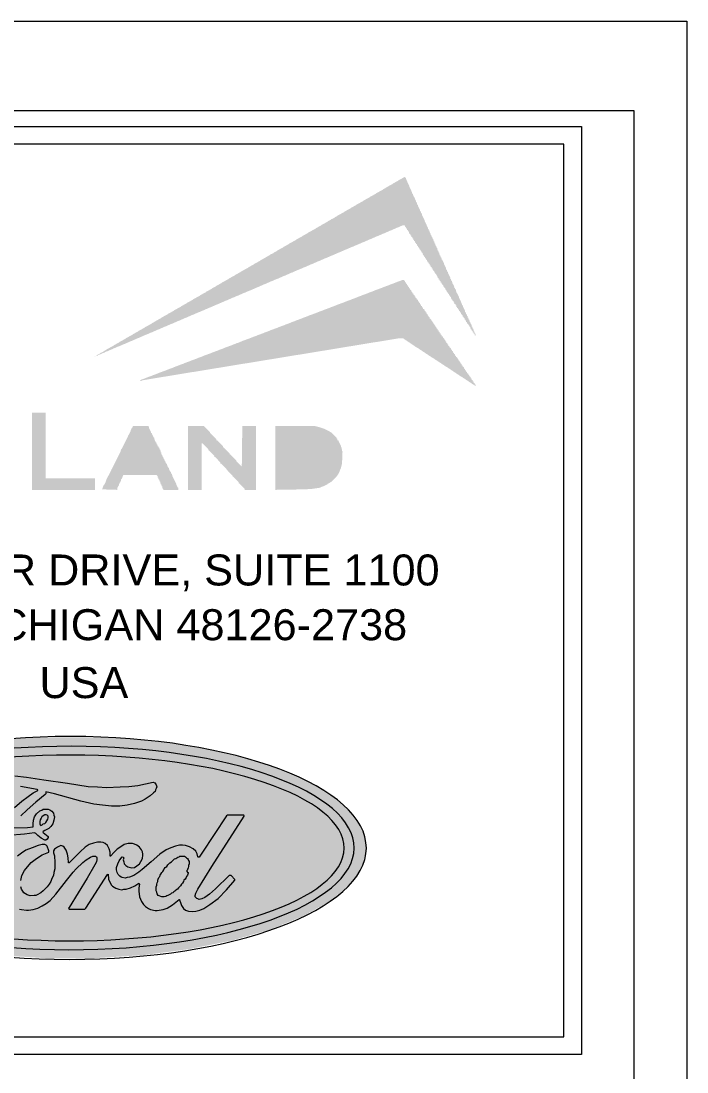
# Model space of a CAD drawing. Header units: metres. Extents: x 29 to 268, y -7 to 151.
# Drawn here: x 113.22 to 119.24, y 43.75 to 53.26 of the extents above; entities that cross this region are included whole.
import ezdxf

# ---------------------------------------------------------------- set-up
doc = ezdxf.new("R2010")
doc.units = ezdxf.units.M
doc.layers.add('pie de plano', color=7, linetype='Continuous')
doc.styles.add('PDF Helvetica', font='')
doc.styles.get('PDF Helvetica').set_extended_font_data('Helvetica')

msp = doc.modelspace()

# ---------------------------------------------------------------- hatches: boundary and pattern name
at = {"lineweight": 0, "transparency": 33554559}
h = msp.add_hatch(color=256, dxfattribs=at)
h.paths.add_polyline_path([(113.8889, 50.2264), (113.8936, 50.2218), (113.8936, 50.2264)])
h.paths.add_polyline_path([(116.6936, 51.8352), (116.6936, 51.8443), (116.6848, 51.8443), (116.6754, 51.8398), (116.6666, 51.8352), (116.6619, 51.8306), (116.6342, 51.8168), (116.6295, 51.8123), (116.6025, 51.7985), (116.5978, 51.7939), (116.5796, 51.7848), (116.5748, 51.7802), (116.5472, 51.7664), (116.5424, 51.7619), (116.5154, 51.7481), (116.5107, 51.7435), (116.4925, 51.7343), (116.4878, 51.7298), (116.4601, 51.716), (116.4554, 51.7114), (116.4284, 51.6977), (116.4237, 51.6931), (116.4054, 51.6839), (116.4007, 51.6793), (116.373, 51.6656), (116.3683, 51.661), (116.3407, 51.6473), (116.3366, 51.6427), (116.3184, 51.6335), (116.3137, 51.6289), (116.286, 51.6152), (116.2813, 51.6106), (116.2536, 51.5968), (116.2495, 51.5923), (116.2307, 51.5831), (116.2266, 51.5785), (116.1989, 51.5648), (116.1942, 51.5602), (116.1665, 51.5464), (116.1625, 51.5418), (116.1436, 51.5327), (116.1395, 51.5281), (116.1119, 51.5143), (116.1072, 51.5098), (116.0795, 51.496), (116.0754, 51.4914), (116.0565, 51.4823), (116.0525, 51.4777), (116.0248, 51.4639), (116.0201, 51.4593), (115.9924, 51.4456), (115.9884, 51.441), (115.9695, 51.4318), (115.9654, 51.4273), (115.9378, 51.4135), (115.933, 51.4089), (115.9054, 51.3952), (115.9007, 51.3906), (115.8824, 51.3814), (115.8784, 51.3768), (115.8507, 51.3631), (115.846, 51.3585), (115.8183, 51.3448), (115.8136, 51.3402), (115.7954, 51.331), (115.7906, 51.3264), (115.7637, 51.3127), (115.7589, 51.3081), (115.7313, 51.2943), (115.7265, 51.2898), (115.7083, 51.2806), (115.7036, 51.276), (115.6766, 51.2623), (115.6719, 51.2577), (115.6442, 51.2439), (115.6395, 51.2393), (115.6213, 51.2302), (115.6165, 51.2256), (115.5895, 51.2119), (115.5848, 51.2073), (115.5571, 51.1935), (115.5524, 51.1889), (115.5342, 51.1798), (115.5295, 51.1752), (115.5025, 51.1614), (115.4978, 51.1568), (115.4701, 51.1431), (115.4654, 51.1385), (115.4471, 51.1293), (115.4424, 51.1248), (115.4154, 51.111), (115.4107, 51.1064), (115.383, 51.0927), (115.3783, 51.0881), (115.3601, 51.0789), (115.3554, 51.0744), (115.3284, 51.0606), (115.3237, 51.056), (115.296, 51.0423), (115.2913, 51.0377), (115.273, 51.0285), (115.2683, 51.0239), (115.2406, 51.0102), (115.2366, 51.0056), (115.2089, 50.9918), (115.2042, 50.9873), (115.186, 50.9781), (115.1813, 50.9735), (115.1536, 50.9598), (115.1495, 50.9552), (115.1219, 50.9414), (115.1171, 50.9369), (115.0989, 50.9277), (115.0942, 50.9231), (115.0665, 50.9093), (115.0625, 50.9048), (115.0348, 50.891), (115.0301, 50.8864), (115.0119, 50.8772), (115.0071, 50.8727), (114.9795, 50.8589), (114.9754, 50.8543), (114.9478, 50.8406), (114.943, 50.836), (114.9248, 50.8268), (114.9201, 50.8223), (114.8924, 50.8085), (114.8884, 50.8039), (114.8607, 50.7902), (114.856, 50.7856), (114.8378, 50.7764), (114.833, 50.7718), (114.8054, 50.7581), (114.8006, 50.7535), (114.7736, 50.7397), (114.7689, 50.7352), (114.7507, 50.726), (114.746, 50.7214), (114.7183, 50.7077), (114.7136, 50.7031), (114.6866, 50.6893), (114.6819, 50.6848), (114.6636, 50.6756), (114.6589, 50.671), (114.6312, 50.6573), (114.6265, 50.6527), (114.5995, 50.6389), (114.5948, 50.6343), (114.5766, 50.6252), (114.5719, 50.6206), (114.5442, 50.6068), (114.5395, 50.6022), (114.5125, 50.5885), (114.5078, 50.5839), (114.4895, 50.5748), (114.4848, 50.5702), (114.4571, 50.5564), (114.4524, 50.5518), (114.4254, 50.5381), (114.4207, 50.5335), (114.4025, 50.5243), (114.3978, 50.5198), (114.3701, 50.506), (114.3654, 50.5014), (114.3384, 50.4877), (114.3336, 50.4831), (114.3154, 50.4739), (114.3107, 50.4693), (114.283, 50.4556), (114.2783, 50.451), (114.2506, 50.4373), (114.2466, 50.4327), (114.2284, 50.4235), (114.2236, 50.4189), (114.196, 50.4052), (114.1912, 50.4006), (114.1636, 50.3868), (114.1595, 50.3823), (114.1406, 50.3731), (114.1366, 50.3685), (114.1089, 50.3548), (114.1042, 50.3502), (114.0765, 50.3364), (114.0725, 50.3318), (114.0536, 50.3227), (114.0495, 50.3181), (114.0219, 50.3043), (114.0171, 50.2997), (113.9895, 50.286), (113.9854, 50.2814), (113.9665, 50.2722), (113.9625, 50.2677), (113.9348, 50.2539), (113.9301, 50.2493), (113.9024, 50.2356), (113.8984, 50.231), (113.9071, 50.2264), (113.9071, 50.231), (113.9254, 50.2402), (113.9395, 50.2448), (113.9577, 50.2539), (113.9712, 50.2585), (113.9895, 50.2677), (114.0036, 50.2722), (114.0219, 50.2814), (114.0354, 50.286), (114.0536, 50.2952), (114.0677, 50.2997), (114.086, 50.3089), (114.0995, 50.3135), (114.1089, 50.3181), (114.1224, 50.3227), (114.1406, 50.3318), (114.1548, 50.3364), (114.173, 50.3456), (114.1865, 50.3502), (114.2054, 50.3593), (114.2189, 50.3639), (114.2371, 50.3731), (114.2506, 50.3777), (114.2695, 50.3868), (114.283, 50.3914), (114.3012, 50.4006), (114.3154, 50.4052), (114.3336, 50.4143), (114.3471, 50.4189), (114.3566, 50.4235), (114.3701, 50.4281), (114.3883, 50.4373), (114.4025, 50.4418), (114.4207, 50.451), (114.4342, 50.4556), (114.4524, 50.4647), (114.4666, 50.4693), (114.4848, 50.4785), (114.4983, 50.4831), (114.5165, 50.4923), (114.5307, 50.4968), (114.5489, 50.506), (114.5624, 50.5106), (114.5719, 50.5152), (114.5854, 50.5198), (114.6036, 50.5289), (114.6178, 50.5335), (114.636, 50.5427), (114.6495, 50.5473), (114.6684, 50.5564), (114.6819, 50.561), (114.7001, 50.5702), (114.7136, 50.5748), (114.7325, 50.5839), (114.746, 50.5885), (114.7642, 50.5977), (114.7784, 50.6022), (114.7966, 50.6114), (114.8101, 50.616), (114.8195, 50.6206), (114.833, 50.6252), (114.8513, 50.6343), (114.8654, 50.6389), (114.8836, 50.6481), (114.8971, 50.6527), (114.9154, 50.6618), (114.9295, 50.6664), (114.9478, 50.6756), (114.9613, 50.6802), (114.9795, 50.6893), (114.9936, 50.6939), (115.0119, 50.7031), (115.0254, 50.7077), (115.0348, 50.7123), (115.0483, 50.7168), (115.0665, 50.726), (115.0807, 50.7306), (115.0989, 50.7397), (115.1124, 50.7443), (115.1306, 50.7535), (115.1448, 50.7581), (115.163, 50.7673), (115.1765, 50.7718), (115.1954, 50.781), (115.2089, 50.7856), (115.2271, 50.7948), (115.2406, 50.7993), (115.2595, 50.8085), (115.273, 50.8131), (115.2825, 50.8177), (115.296, 50.8223), (115.3142, 50.8314), (115.3284, 50.836), (115.3466, 50.8452), (115.3601, 50.8498), (115.3783, 50.8589), (115.3925, 50.8635), (115.4107, 50.8727), (115.4242, 50.8772), (115.4424, 50.8864), (115.4566, 50.891), (115.4748, 50.9002), (115.4883, 50.9048), (115.5065, 50.9139), (115.5207, 50.9185), (115.5295, 50.9231), (115.5437, 50.9277), (115.5619, 50.9369), (115.5754, 50.9414), (115.5936, 50.9506), (115.6078, 50.9552), (115.626, 50.9643), (115.6395, 50.9689), (115.6577, 50.9781), (115.6719, 50.9827), (115.6901, 50.9918), (115.7036, 50.9964), (115.7225, 51.0056), (115.736, 51.0102), (115.7454, 51.0147), (115.7589, 51.0193), (115.7771, 51.0285), (115.7906, 51.0331), (115.8095, 51.0423), (115.823, 51.0468), (115.8413, 51.056), (115.8554, 51.0606), (115.8737, 51.0698), (115.8872, 51.0744), (115.9054, 51.0835), (115.9195, 51.0881), (115.9378, 51.0973), (115.9513, 51.1018), (115.9695, 51.111), (115.9837, 51.1156), (115.9924, 51.1202), (116.0066, 51.1248), (116.0248, 51.1339), (116.0383, 51.1385), (116.0565, 51.1477), (116.0707, 51.1523), (116.0889, 51.1614), (116.1024, 51.166), (116.1207, 51.1752), (116.1348, 51.1798), (116.153, 51.1889), (116.1665, 51.1935), (116.1854, 51.2027), (116.1989, 51.2073), (116.2077, 51.2119), (116.2219, 51.2164), (116.2401, 51.2256), (116.2536, 51.2302), (116.2725, 51.2393), (116.286, 51.2439), (116.3042, 51.2531), (116.3184, 51.2577), (116.3366, 51.2668), (116.3501, 51.2714), (116.3683, 51.2806), (116.3825, 51.2852), (116.4007, 51.2943), (116.4142, 51.2989), (116.4324, 51.3081), (116.4466, 51.3127), (116.4554, 51.3173), (116.4696, 51.3218), (116.4878, 51.331), (116.5013, 51.3356), (116.5195, 51.3448), (116.5337, 51.3494), (116.5519, 51.3585), (116.5654, 51.3631), (116.5836, 51.3723), (116.5978, 51.3768), (116.616, 51.386), (116.6295, 51.3906), (116.6484, 51.3998), (116.6619, 51.4043), (116.6707, 51.4089), (116.6848, 51.4089), (116.6896, 51.4043), (116.6896, 51.3952), (116.6936, 51.3952), (116.6983, 51.3906), (116.6983, 51.3814), (116.703, 51.3814), (116.7078, 51.3768), (116.7078, 51.3677), (116.7125, 51.3677), (116.7165, 51.3631), (116.7165, 51.3539), (116.7213, 51.3539), (116.726, 51.3494), (116.726, 51.3402), (116.7307, 51.3402), (116.7307, 51.331), (116.7354, 51.331), (116.7395, 51.3264), (116.7395, 51.3173), (116.7442, 51.3173), (116.7489, 51.3127), (116.7489, 51.3035), (116.7537, 51.3035), (116.7577, 51.2989), (116.7577, 51.2898), (116.7624, 51.2898), (116.7672, 51.2852), (116.7672, 51.276), (116.7719, 51.276), (116.7719, 51.2668), (116.7766, 51.2668), (116.7807, 51.2623), (116.7807, 51.2531), (116.7854, 51.2531), (116.7901, 51.2485), (116.7901, 51.2393), (116.7948, 51.2393), (116.7996, 51.2348), (116.7996, 51.2256), (116.8036, 51.2256), (116.8083, 51.221), (116.8083, 51.2119), (116.813, 51.2119), (116.813, 51.2027), (116.8178, 51.2027), (116.8225, 51.1981), (116.8225, 51.1889), (116.8265, 51.1889), (116.8313, 51.1843), (116.8313, 51.1752), (116.836, 51.1752), (116.8407, 51.1706), (116.8407, 51.1614), (116.8454, 51.1614), (116.8495, 51.1568), (116.8495, 51.1477), (116.8542, 51.1477), (116.8542, 51.1385), (116.8589, 51.1385), (116.8637, 51.1339), (116.8637, 51.1248), (116.8684, 51.1248), (116.8724, 51.1202), (116.8724, 51.111), (116.8772, 51.111), (116.8819, 51.1064), (116.8819, 51.0973), (116.8866, 51.0973), (116.8907, 51.0927), (116.8907, 51.0835), (116.8954, 51.0835), (116.8954, 51.0744), (116.9001, 51.0744), (116.9048, 51.0698), (116.9048, 51.0606), (116.9096, 51.0606), (116.9136, 51.056), (116.9136, 51.0468), (116.9183, 51.0468), (116.9231, 51.0423), (116.9231, 51.0331), (116.9278, 51.0331), (116.9325, 51.0285), (116.9325, 51.0193), (116.9366, 51.0193), (116.9413, 51.0147), (116.9413, 51.0056), (116.946, 51.0056), (116.946, 50.9964), (116.9507, 50.9964), (116.9554, 50.9918), (116.9554, 50.9827), (116.9595, 50.9827), (116.9642, 50.9781), (116.9642, 50.9689), (116.9689, 50.9689), (116.9737, 50.9643), (116.9737, 50.9552), (116.9784, 50.9552), (116.9824, 50.9506), (116.9824, 50.9414), (116.9872, 50.9414), (116.9872, 50.9323), (116.9919, 50.9323), (116.9966, 50.9277), (116.9966, 50.9185), (117.0007, 50.9185), (117.0054, 50.9139), (117.0054, 50.9048), (117.0101, 50.9048), (117.0148, 50.9002), (117.0148, 50.891), (117.0196, 50.891), (117.0236, 50.8864), (117.0236, 50.8772), (117.0283, 50.8772), (117.0283, 50.8681), (117.0331, 50.8681), (117.0378, 50.8635), (117.0378, 50.8543), (117.0425, 50.8543), (117.0466, 50.8498), (117.0466, 50.8406), (117.0513, 50.8406), (117.056, 50.836), (117.056, 50.8268), (117.0607, 50.8268), (117.0654, 50.8223), (117.0654, 50.8131), (117.0695, 50.8131), (117.0695, 50.8039), (117.0742, 50.8039), (117.0789, 50.7993), (117.0789, 50.7902), (117.0837, 50.7902), (117.0884, 50.7856), (117.0884, 50.7764), (117.0924, 50.7764), (117.0972, 50.7718), (117.0972, 50.7627), (117.1019, 50.7627), (117.1066, 50.7581), (117.1066, 50.7489), (117.1107, 50.7489), (117.1107, 50.7397), (117.1154, 50.7397), (117.1201, 50.7352), (117.1201, 50.726), (117.1248, 50.726), (117.1296, 50.7214), (117.1296, 50.7123), (117.1336, 50.7123), (117.1383, 50.7077), (117.1383, 50.6985), (117.1431, 50.6985), (117.1478, 50.6939), (117.1478, 50.6848), (117.1525, 50.6848), (117.1566, 50.6802), (117.1566, 50.671), (117.1613, 50.671), (117.1613, 50.6618), (117.166, 50.6618), (117.1707, 50.6573), (117.1707, 50.6481), (117.1754, 50.6481), (117.1795, 50.6435), (117.1795, 50.6343), (117.1842, 50.6343), (117.1889, 50.6298), (117.1889, 50.6206), (117.1937, 50.6206), (117.1984, 50.616), (117.1984, 50.6068), (117.2024, 50.6068), (117.2024, 50.5977), (117.2072, 50.5977), (117.2119, 50.5931), (117.2119, 50.5839), (117.2166, 50.5839), (117.2207, 50.5793), (117.2207, 50.5702), (117.2254, 50.5702), (117.2301, 50.5656), (117.2301, 50.5564), (117.2348, 50.5564), (117.2396, 50.5518), (117.2396, 50.5427), (117.2436, 50.5427), (117.2436, 50.5335), (117.2483, 50.5335), (117.2531, 50.5289), (117.2531, 50.5198), (117.2578, 50.5198), (117.2625, 50.5152), (117.2625, 50.506), (117.2665, 50.506), (117.2713, 50.5014), (117.2713, 50.4923), (117.276, 50.4923), (117.2807, 50.4877), (117.2807, 50.4785), (117.2854, 50.4785), (117.2854, 50.4693), (117.2895, 50.4693), (117.2942, 50.4647), (117.2942, 50.4556), (117.2989, 50.4556), (117.3037, 50.451), (117.3037, 50.4418), (117.3077, 50.4418), (117.3124, 50.4373), (117.3124, 50.4281), (117.3172, 50.4281), (117.3219, 50.4235), (117.3219, 50.4143), (117.3266, 50.4143), (117.3307, 50.4098), (117.3307, 50.4235), (117.3266, 50.4235), (117.3266, 50.4327), (117.3219, 50.4327), (117.3219, 50.4418), (117.3172, 50.4418), (117.3172, 50.451), (117.3124, 50.451), (117.3124, 50.4647), (117.3077, 50.4647), (117.3077, 50.4739), (117.3037, 50.4739), (117.3037, 50.4831), (117.2989, 50.4831), (117.2989, 50.4923), (117.2942, 50.4923), (117.2942, 50.506), (117.2895, 50.506), (117.2895, 50.5152), (117.2854, 50.5152), (117.2854, 50.5243), (117.2807, 50.5243), (117.2807, 50.5335), (117.276, 50.5335), (117.276, 50.5473), (117.2713, 50.5473), (117.2713, 50.5564), (117.2665, 50.5564), (117.2665, 50.5656), (117.2625, 50.5656), (117.2625, 50.5748), (117.2578, 50.5748), (117.2578, 50.5885), (117.2531, 50.5885), (117.2531, 50.5977), (117.2483, 50.5977), (117.2483, 50.6068), (117.2436, 50.6068), (117.2436, 50.616), (117.2396, 50.616), (117.2396, 50.6252), (117.2348, 50.6252), (117.2348, 50.6389), (117.2301, 50.6389), (117.2301, 50.6481), (117.2254, 50.6481), (117.2254, 50.6573), (117.2207, 50.6573), (117.2207, 50.6664), (117.2166, 50.6664), (117.2166, 50.6802), (117.2119, 50.6802), (117.2119, 50.6893), (117.2072, 50.6893), (117.2072, 50.6985), (117.2024, 50.6985), (117.2024, 50.7077), (117.1984, 50.7077), (117.1984, 50.7214), (117.1937, 50.7214), (117.1937, 50.7306), (117.1889, 50.7306), (117.1889, 50.7397), (117.1842, 50.7397), (117.1842, 50.7489), (117.1795, 50.7489), (117.1795, 50.7627), (117.1754, 50.7627), (117.1754, 50.7718), (117.1707, 50.7718), (117.1707, 50.781), (117.166, 50.781), (117.166, 50.7902), (117.1613, 50.7902), (117.1613, 50.7993), (117.1566, 50.7993), (117.1566, 50.8131), (117.1525, 50.8131), (117.1525, 50.8223), (117.1478, 50.8223), (117.1478, 50.8314), (117.1431, 50.8314), (117.1431, 50.8406), (117.1383, 50.8406), (117.1383, 50.8543), (117.1336, 50.8543), (117.1336, 50.8635), (117.1296, 50.8635), (117.1296, 50.8727), (117.1248, 50.8727), (117.1248, 50.8818), (117.1201, 50.8818), (117.1201, 50.8956), (117.1154, 50.8956), (117.1154, 50.9048), (117.1107, 50.9048), (117.1107, 50.9139), (117.1066, 50.9139), (117.1066, 50.9231), (117.1019, 50.9231), (117.1019, 50.9369), (117.0972, 50.9369), (117.0972, 50.946), (117.0924, 50.946), (117.0924, 50.9552), (117.0884, 50.9552), (117.0884, 50.9643), (117.0837, 50.9643), (117.0837, 50.9735), (117.0789, 50.9735), (117.0789, 50.9873), (117.0742, 50.9873), (117.0742, 50.9964), (117.0695, 50.9964), (117.0695, 51.0056), (117.0654, 51.0056), (117.0654, 51.0147), (117.0607, 51.0147), (117.0607, 51.0285), (117.056, 51.0285), (117.056, 51.0377), (117.0513, 51.0377), (117.0513, 51.0468), (117.0466, 51.0468), (117.0466, 51.056), (117.0425, 51.056), (117.0425, 51.0698), (117.0378, 51.0698), (117.0378, 51.0789), (117.0331, 51.0789), (117.0331, 51.0881), (117.0283, 51.0881), (117.0283, 51.0973), (117.0236, 51.0973), (117.0236, 51.111), (117.0196, 51.111), (117.0196, 51.1202), (117.0148, 51.1202), (117.0148, 51.1293), (117.0101, 51.1293), (117.0101, 51.1385), (117.0054, 51.1385), (117.0054, 51.1477), (117.0007, 51.1477), (117.0007, 51.1614), (116.9966, 51.1614), (116.9966, 51.1706), (116.9919, 51.1706), (116.9919, 51.1798), (116.9872, 51.1798), (116.9872, 51.1889), (116.9824, 51.1889), (116.9824, 51.2027), (116.9784, 51.2027), (116.9784, 51.2119), (116.9737, 51.2119), (116.9737, 51.221), (116.9689, 51.221), (116.9689, 51.2302), (116.9642, 51.2302), (116.9642, 51.2439), (116.9595, 51.2439), (116.9595, 51.2531), (116.9554, 51.2531), (116.9554, 51.2623), (116.9507, 51.2623), (116.9507, 51.2714), (116.946, 51.2714), (116.946, 51.2852), (116.9413, 51.2852), (116.9413, 51.2943), (116.9366, 51.2943), (116.9366, 51.3035), (116.9325, 51.3035), (116.9325, 51.3127), (116.9278, 51.3127), (116.9278, 51.3218), (116.9231, 51.3218), (116.9231, 51.3356), (116.9183, 51.3356), (116.9183, 51.3448), (116.9136, 51.3448), (116.9136, 51.3539), (116.9096, 51.3539), (116.9096, 51.3631), (116.9048, 51.3631), (116.9048, 51.3768), (116.9001, 51.3768), (116.9001, 51.386), (116.8954, 51.386), (116.8954, 51.3952), (116.8907, 51.3952), (116.8907, 51.4043), (116.8866, 51.4043), (116.8866, 51.4181), (116.8819, 51.4181), (116.8819, 51.4273), (116.8772, 51.4273), (116.8772, 51.4364), (116.8724, 51.4364), (116.8724, 51.4456), (116.8684, 51.4456), (116.8684, 51.4593), (116.8637, 51.4593), (116.8637, 51.4685), (116.8589, 51.4685), (116.8589, 51.4777), (116.8542, 51.4777), (116.8542, 51.4869), (116.8495, 51.4869), (116.8495, 51.496), (116.8454, 51.496), (116.8454, 51.5098), (116.8407, 51.5098), (116.8407, 51.5189), (116.836, 51.5189), (116.836, 51.5281), (116.8313, 51.5281), (116.8313, 51.5373), (116.8265, 51.5373), (116.8265, 51.551), (116.8225, 51.551), (116.8225, 51.5602), (116.8178, 51.5602), (116.8178, 51.5693), (116.813, 51.5693), (116.813, 51.5785), (116.8083, 51.5785), (116.8083, 51.5923), (116.8036, 51.5923), (116.8036, 51.6014), (116.7996, 51.6014), (116.7996, 51.6106), (116.7948, 51.6106), (116.7948, 51.6198), (116.7901, 51.6198), (116.7901, 51.6335), (116.7854, 51.6335), (116.7854, 51.6427), (116.7807, 51.6427), (116.7807, 51.6519), (116.7766, 51.6519), (116.7766, 51.661), (116.7719, 51.661), (116.7719, 51.6702), (116.7672, 51.6702), (116.7672, 51.6839), (116.7624, 51.6839), (116.7624, 51.6931), (116.7577, 51.6931), (116.7577, 51.7023), (116.7537, 51.7023), (116.7537, 51.7114), (116.7489, 51.7114), (116.7489, 51.7252), (116.7442, 51.7252), (116.7442, 51.7343), (116.7395, 51.7343), (116.7395, 51.7435), (116.7354, 51.7435), (116.7354, 51.7527), (116.7307, 51.7527), (116.7307, 51.7664), (116.726, 51.7664), (116.726, 51.7756), (116.7213, 51.7756), (116.7213, 51.7848), (116.7165, 51.7848), (116.7165, 51.7939), (116.7125, 51.7939), (116.7125, 51.8077), (116.7078, 51.8077), (116.7078, 51.8168), (116.703, 51.8168), (116.703, 51.826), (116.6983, 51.826), (116.6983, 51.8352)])
h.paths.add_polyline_path([(113.8842, 50.2173), (113.8842, 50.2218), (113.8795, 50.2218)])
h = msp.add_hatch(color=256, dxfattribs=at)
h.paths.add_polyline_path([(116.6666, 50.9139), (116.6524, 50.9093), (116.6437, 50.9048), (116.616, 50.8956), (116.6065, 50.891), (116.593, 50.8864), (116.5836, 50.8818), (116.5566, 50.8727), (116.5472, 50.8681), (116.5195, 50.8589), (116.5107, 50.8543), (116.4965, 50.8498), (116.4878, 50.8452), (116.4601, 50.836), (116.4507, 50.8314), (116.4237, 50.8223), (116.4142, 50.8177), (116.4007, 50.8131), (116.3913, 50.8085), (116.3636, 50.7993), (116.3548, 50.7948), (116.3407, 50.7902), (116.3319, 50.7856), (116.3042, 50.7764), (116.2954, 50.7718), (116.2678, 50.7627), (116.2583, 50.7581), (116.2448, 50.7535), (116.2354, 50.7489), (116.2077, 50.7397), (116.1989, 50.7352), (116.1713, 50.726), (116.1625, 50.7214), (116.1483, 50.7168), (116.1395, 50.7123), (116.1119, 50.7031), (116.1024, 50.6985), (116.0754, 50.6893), (116.066, 50.6848), (116.0525, 50.6802), (116.043, 50.6756), (116.0154, 50.6664), (116.0066, 50.6618), (115.9924, 50.6573), (115.9837, 50.6527), (115.956, 50.6435), (115.9465, 50.6389), (115.9195, 50.6298), (115.9101, 50.6252), (115.8966, 50.6206), (115.8872, 50.616), (115.8595, 50.6068), (115.8507, 50.6022), (115.823, 50.5931), (115.8136, 50.5885), (115.8001, 50.5839), (115.7906, 50.5793), (115.7637, 50.5702), (115.7542, 50.5656), (115.7407, 50.561), (115.7313, 50.5564), (115.7036, 50.5473), (115.6948, 50.5427), (115.6671, 50.5335), (115.6577, 50.5289), (115.6442, 50.5243), (115.6354, 50.5198), (115.6078, 50.5106), (115.5983, 50.506), (115.5706, 50.4968), (115.5619, 50.4923), (115.5484, 50.4877), (115.5389, 50.4831), (115.5113, 50.4739), (115.5025, 50.4693), (115.4748, 50.4602), (115.4654, 50.4556), (115.4519, 50.451), (115.4424, 50.4464), (115.4154, 50.4373), (115.406, 50.4327), (115.3925, 50.4281), (115.383, 50.4235), (115.3554, 50.4143), (115.3466, 50.4098), (115.3189, 50.4006), (115.3095, 50.396), (115.296, 50.3914), (115.2865, 50.3868), (115.2595, 50.3777), (115.2501, 50.3731), (115.2224, 50.3639), (115.2136, 50.3593), (115.1995, 50.3548), (115.1907, 50.3502), (115.163, 50.341), (115.1536, 50.3364), (115.1401, 50.3318), (115.1306, 50.3272), (115.1036, 50.3181), (115.0942, 50.3135), (115.0665, 50.3043), (115.0578, 50.2997), (115.0436, 50.2952), (115.0348, 50.2906), (115.0071, 50.2814), (114.9984, 50.2768), (114.9707, 50.2677), (114.9613, 50.2631), (114.9478, 50.2585), (114.9383, 50.2539), (114.9106, 50.2448), (114.9019, 50.2402), (114.8742, 50.231), (114.8654, 50.2264), (114.8513, 50.2218), (114.8425, 50.2173), (114.8148, 50.2081), (114.8054, 50.2035), (114.7919, 50.1989), (114.7824, 50.1943), (114.7554, 50.1852), (114.746, 50.1806), (114.7183, 50.1714), (114.7095, 50.1668), (114.6954, 50.1622), (114.6866, 50.1577), (114.6589, 50.1485), (114.6495, 50.1439), (114.6225, 50.1347), (114.613, 50.1302), (114.5995, 50.1256), (114.5901, 50.121), (114.5624, 50.1118), (114.5536, 50.1073), (114.5395, 50.1027), (114.5307, 50.0981), (114.503, 50.0889), (114.4936, 50.0843), (114.4666, 50.0752), (114.4571, 50.0706), (114.4436, 50.066), (114.4342, 50.0614), (114.4065, 50.0522), (114.3978, 50.0477), (114.3701, 50.0385), (114.3606, 50.0339), (114.3471, 50.0293), (114.3384, 50.0247), (114.3107, 50.0156), (114.3012, 50.011), (114.2878, 50.0064), (114.3107, 50.0018), (114.3107, 50.0064), (114.503, 50.0385), (114.5354, 50.0431), (114.7554, 50.0798), (114.7871, 50.0843), (114.9795, 50.1164), (115.0119, 50.121), (115.2319, 50.1577), (115.2636, 50.1622), (115.4566, 50.1943), (115.4883, 50.1989), (115.7083, 50.2356), (115.7407, 50.2402), (115.933, 50.2722), (115.9654, 50.2768), (116.1854, 50.3135), (116.2172, 50.3181), (116.4095, 50.3502), (116.4419, 50.3548), (116.6342, 50.3868), (116.6707, 50.3868), (116.6801, 50.3823), (116.6848, 50.3777), (116.6936, 50.3731), (116.6983, 50.3685), (116.7078, 50.3639), (116.7125, 50.3593), (116.7213, 50.3548), (116.726, 50.3502), (116.7354, 50.3456), (116.7395, 50.341), (116.7489, 50.3364), (116.7537, 50.3318), (116.7624, 50.3272), (116.7672, 50.3227), (116.7766, 50.3181), (116.7807, 50.3135), (116.7901, 50.3089), (116.7948, 50.3043), (116.813, 50.2952), (116.8178, 50.2906), (116.8265, 50.286), (116.8313, 50.2814), (116.8407, 50.2768), (116.8454, 50.2722), (116.8542, 50.2677), (116.8589, 50.2631), (116.8684, 50.2585), (116.8724, 50.2539), (116.8819, 50.2493), (116.8866, 50.2448), (116.8954, 50.2402), (116.9001, 50.2356), (116.9096, 50.231), (116.9136, 50.2264), (116.9231, 50.2218), (116.9278, 50.2173), (116.946, 50.2081), (116.9507, 50.2035), (116.9595, 50.1989), (116.9642, 50.1943), (116.9737, 50.1897), (116.9784, 50.1852), (116.9872, 50.1806), (116.9919, 50.176), (117.0007, 50.1714), (117.0054, 50.1668), (117.0148, 50.1622), (117.0196, 50.1577), (117.0283, 50.1531), (117.0331, 50.1485), (117.0425, 50.1439), (117.0466, 50.1393), (117.056, 50.1347), (117.0607, 50.1302), (117.0789, 50.121), (117.0837, 50.1164), (117.0924, 50.1118), (117.0972, 50.1073), (117.1066, 50.1027), (117.1107, 50.0981), (117.1201, 50.0935), (117.1248, 50.0889), (117.1336, 50.0843), (117.1383, 50.0798), (117.1478, 50.0752), (117.1525, 50.0706), (117.1613, 50.066), (117.166, 50.0614), (117.1754, 50.0568), (117.1795, 50.0522), (117.1889, 50.0477), (117.1937, 50.0431), (117.2119, 50.0339), (117.2166, 50.0293), (117.2254, 50.0247), (117.2301, 50.0202), (117.2396, 50.0156), (117.2436, 50.011), (117.2531, 50.0064), (117.2578, 50.0018), (117.2665, 49.9972), (117.2713, 49.9927), (117.2807, 49.9881), (117.2854, 49.9835), (117.2942, 49.9789), (117.2989, 49.9743), (117.3077, 49.9698), (117.3124, 49.9652), (117.3306, 49.956), (117.3307, 49.956), (117.3307, 49.9652), (117.3266, 49.9698), (117.3219, 49.9698), (117.3219, 49.9789), (117.3172, 49.9835), (117.3124, 49.9835), (117.3124, 49.9927), (117.3077, 49.9972), (117.3037, 49.9972), (117.3037, 50.0064), (117.2989, 50.011), (117.2942, 50.011), (117.2942, 50.0202), (117.2895, 50.0247), (117.2854, 50.0247), (117.2854, 50.0339), (117.276, 50.0431), (117.2713, 50.0431), (117.2713, 50.0522), (117.2665, 50.0568), (117.2625, 50.0568), (117.2625, 50.066), (117.2578, 50.0706), (117.2531, 50.0706), (117.2531, 50.0798), (117.2483, 50.0843), (117.2436, 50.0843), (117.2436, 50.0935), (117.2396, 50.0981), (117.2348, 50.0981), (117.2348, 50.1073), (117.2301, 50.1118), (117.2254, 50.1118), (117.2254, 50.121), (117.2166, 50.1302), (117.2119, 50.1302), (117.2119, 50.1393), (117.2072, 50.1439), (117.2024, 50.1439), (117.2024, 50.1531), (117.1984, 50.1577), (117.1937, 50.1577), (117.1937, 50.1668), (117.1889, 50.1714), (117.1842, 50.1714), (117.1842, 50.1806), (117.1795, 50.1852), (117.1754, 50.1852), (117.1754, 50.1943), (117.1707, 50.1989), (117.166, 50.1989), (117.166, 50.2081), (117.1566, 50.2173), (117.1525, 50.2173), (117.1525, 50.2264), (117.1478, 50.231), (117.1431, 50.231), (117.1431, 50.2402), (117.1383, 50.2448), (117.1336, 50.2448), (117.1336, 50.2539), (117.1296, 50.2585), (117.1248, 50.2585), (117.1248, 50.2677), (117.1201, 50.2722), (117.1154, 50.2722), (117.1154, 50.2814), (117.1107, 50.286), (117.1066, 50.286), (117.1066, 50.2952), (117.0972, 50.3043), (117.0924, 50.3043), (117.0924, 50.3135), (117.0884, 50.3181), (117.0837, 50.3181), (117.0837, 50.3272), (117.0789, 50.3318), (117.0742, 50.3318), (117.0742, 50.341), (117.0695, 50.3456), (117.0654, 50.3456), (117.0654, 50.3548), (117.0607, 50.3593), (117.056, 50.3593), (117.056, 50.3685), (117.0513, 50.3731), (117.0466, 50.3731), (117.0466, 50.3823), (117.0378, 50.3914), (117.0331, 50.3914), (117.0331, 50.4006), (117.0283, 50.4052), (117.0236, 50.4052), (117.0236, 50.4143), (117.0196, 50.4189), (117.0148, 50.4189), (117.0148, 50.4281), (117.0101, 50.4327), (117.0054, 50.4327), (117.0054, 50.4418), (117.0007, 50.4464), (116.9966, 50.4464), (116.9966, 50.4556), (116.9919, 50.4602), (116.9872, 50.4602), (116.9872, 50.4693), (116.9784, 50.4785), (116.9737, 50.4785), (116.9737, 50.4877), (116.9689, 50.4923), (116.9642, 50.4923), (116.9642, 50.5014), (116.9595, 50.506), (116.9554, 50.506), (116.9554, 50.5152), (116.9507, 50.5198), (116.946, 50.5198), (116.946, 50.5289), (116.9413, 50.5335), (116.9366, 50.5335), (116.9366, 50.5427), (116.9325, 50.5473), (116.9278, 50.5473), (116.9278, 50.5564), (116.9183, 50.5656), (116.9136, 50.5656), (116.9136, 50.5748), (116.9096, 50.5793), (116.9048, 50.5793), (116.9048, 50.5885), (116.9001, 50.5931), (116.8954, 50.5931), (116.8954, 50.6022), (116.8907, 50.6068), (116.8866, 50.6068), (116.8866, 50.616), (116.8819, 50.6206), (116.8772, 50.6206), (116.8772, 50.6298), (116.8724, 50.6343), (116.8684, 50.6343), (116.8684, 50.6435), (116.8589, 50.6527), (116.8542, 50.6527), (116.8542, 50.6618), (116.8495, 50.6664), (116.8454, 50.6664), (116.8454, 50.6756), (116.8407, 50.6802), (116.836, 50.6802), (116.836, 50.6893), (116.8313, 50.6939), (116.8265, 50.6939), (116.8265, 50.7031), (116.8225, 50.7077), (116.8178, 50.7077), (116.8178, 50.7168), (116.813, 50.7214), (116.8083, 50.7214), (116.8083, 50.7306), (116.7996, 50.7397), (116.7948, 50.7397), (116.7948, 50.7489), (116.7901, 50.7535), (116.7854, 50.7535), (116.7854, 50.7627), (116.7807, 50.7673), (116.7766, 50.7673), (116.7766, 50.7764), (116.7719, 50.781), (116.7672, 50.781), (116.7672, 50.7902), (116.7624, 50.7948), (116.7577, 50.7948), (116.7577, 50.8039), (116.7537, 50.8085), (116.7489, 50.8085), (116.7489, 50.8177), (116.7395, 50.8268), (116.7354, 50.8268), (116.7354, 50.836), (116.7307, 50.8406), (116.726, 50.8406), (116.726, 50.8498), (116.7213, 50.8543), (116.7165, 50.8543), (116.7165, 50.8635), (116.7125, 50.8681), (116.7078, 50.8681), (116.7078, 50.8772), (116.703, 50.8818), (116.6983, 50.8818), (116.6983, 50.891), (116.6936, 50.8956), (116.6896, 50.8956), (116.6896, 50.9048), (116.6801, 50.9139)])
h.paths.add_polyline_path([(114.2736, 50.0018), (114.2783, 49.9972), (114.2783, 50.0018)])
for points in [[(113.4395, 49.1218), (113.4395, 49.7131), (113.316, 49.7131), (113.316, 49.0164), (113.8842, 49.0164), (113.8842, 49.1218)], [(114.3701, 49.5847), (114.3701, 49.5939), (114.2284, 49.5939), (114.2236, 49.5802), (114.2189, 49.5756), (114.2095, 49.5572), (114.2054, 49.5435), (114.1912, 49.516), (114.1865, 49.5114), (114.1825, 49.4977), (114.1271, 49.3877), (114.1224, 49.3831), (114.1136, 49.3556), (114.0401, 49.2089), (114.0354, 49.2043), (114.0306, 49.1905), (114.0077, 49.1447), (114.0036, 49.1401), (113.9895, 49.1127), (113.9807, 49.0852), (113.9712, 49.0668), (113.9665, 49.0623), (113.9577, 49.0439), (113.953, 49.0301), (113.9483, 49.021), (114.086, 49.0164), (114.086, 49.0301), (114.0954, 49.0485), (114.0995, 49.0531), (114.1042, 49.0714), (114.1089, 49.0806), (114.1136, 49.0852), (114.1184, 49.0943), (114.1224, 49.1127), (114.1271, 49.1173), (114.1319, 49.1264), (114.1366, 49.1401), (114.1406, 49.1493), (114.4436, 49.1493), (114.4524, 49.1401), (114.4524, 49.1264), (114.4571, 49.1264), (114.4571, 49.1127), (114.4619, 49.1127), (114.4666, 49.1081), (114.4666, 49.0989), (114.4706, 49.0989), (114.4706, 49.0897), (114.4754, 49.0897), (114.4754, 49.076), (114.4801, 49.076), (114.4801, 49.0668), (114.4848, 49.0668), (114.4848, 49.0577), (114.4895, 49.0577), (114.4895, 49.0485), (114.4936, 49.0485), (114.4936, 49.0347), (114.4983, 49.0347), (114.4983, 49.0255), (114.503, 49.0255), (114.503, 49.0164), (114.6404, 49.0164), (114.6404, 49.035), (114.636, 49.0393), (114.6312, 49.0393), (114.6312, 49.0485), (114.6265, 49.0485), (114.6265, 49.0577), (114.6225, 49.0577), (114.6225, 49.0714), (114.6178, 49.0714), (114.6178, 49.0806), (114.613, 49.0806), (114.613, 49.0897), (114.6083, 49.0897), (114.6083, 49.0989), (114.6036, 49.0989), (114.6036, 49.1081), (114.5995, 49.1081), (114.5995, 49.1173), (114.5948, 49.1173), (114.5948, 49.1264), (114.5901, 49.1264), (114.5901, 49.1355), (114.5854, 49.1355), (114.5854, 49.1493), (114.5806, 49.1493), (114.5806, 49.1585), (114.5766, 49.1585), (114.5766, 49.1677), (114.5719, 49.1677), (114.5719, 49.1768), (114.5671, 49.1768), (114.5671, 49.186), (114.5624, 49.186), (114.5624, 49.1951), (114.5577, 49.1997), (114.5536, 49.1997), (114.5536, 49.2135), (114.5489, 49.2135), (114.5489, 49.2227), (114.5442, 49.2227), (114.5442, 49.2318), (114.5395, 49.2318), (114.5395, 49.241), (114.5354, 49.241), (114.5354, 49.2501), (114.5307, 49.2501), (114.5307, 49.2593), (114.526, 49.2593), (114.526, 49.2685), (114.5212, 49.2685), (114.5212, 49.2777), (114.5165, 49.2777), (114.5165, 49.2868), (114.5125, 49.2868), (114.5125, 49.296), (114.5078, 49.296), (114.5078, 49.3051), (114.503, 49.3051), (114.503, 49.3143), (114.4983, 49.3143), (114.4983, 49.3235), (114.4936, 49.3235), (114.4936, 49.3327), (114.4895, 49.3327), (114.4895, 49.3418), (114.4848, 49.3418), (114.4848, 49.3556), (114.4801, 49.3556), (114.4801, 49.3693), (114.4754, 49.3693), (114.4754, 49.3785), (114.4706, 49.3785), (114.4706, 49.3877), (114.4666, 49.3877), (114.4666, 49.3968), (114.4619, 49.3968), (114.4619, 49.406), (114.4571, 49.4105), (114.4524, 49.4105), (114.4524, 49.4197), (114.4484, 49.4197), (114.4484, 49.4289), (114.4436, 49.4289), (114.4436, 49.4381), (114.4389, 49.4381), (114.4389, 49.4473), (114.4342, 49.4473), (114.4342, 49.4564), (114.4295, 49.4564), (114.4295, 49.4656), (114.4254, 49.4656), (114.4254, 49.4747), (114.4207, 49.4747), (114.4207, 49.4885), (114.416, 49.4885), (114.416, 49.4977), (114.4112, 49.4977), (114.4112, 49.5068), (114.4065, 49.5068), (114.4065, 49.516), (114.4025, 49.516), (114.4025, 49.5252), (114.3978, 49.5298), (114.393, 49.5298), (114.393, 49.5435), (114.3883, 49.5435), (114.3883, 49.5527), (114.3836, 49.5527), (114.3836, 49.5618), (114.3795, 49.5618), (114.3795, 49.571), (114.3748, 49.571), (114.3748, 49.5847)], [(115.3419, 49.0164), (115.3419, 49.5939), (115.2184, 49.5939), (115.2136, 49.2227), (115.2136, 49.2273), (115.1678, 49.2731), (115.163, 49.2731), (115.163, 49.2823), (115.1077, 49.3373), (115.1036, 49.3373), (115.1036, 49.3464), (115.0483, 49.4014), (115.0436, 49.4014), (115.0436, 49.4105), (114.9889, 49.4656), (114.9842, 49.4656), (114.9842, 49.4747), (114.9295, 49.5298), (114.9248, 49.5298), (114.9248, 49.5389), (114.8695, 49.5939), (114.7278, 49.5939), (114.7278, 49.0164), (114.8513, 49.0164), (114.8513, 49.4381), (114.856, 49.4381), (114.9106, 49.3831), (114.9106, 49.3739), (114.9154, 49.3739), (114.966, 49.3235), (114.966, 49.3143), (114.9707, 49.3143), (115.0206, 49.2639), (115.0206, 49.2547), (115.0254, 49.2547), (115.076, 49.2043), (115.076, 49.1951), (115.0807, 49.1951), (115.1306, 49.1447), (115.1306, 49.1355), (115.1354, 49.1355), (115.186, 49.0852), (115.186, 49.076), (115.1907, 49.076), (115.2406, 49.0255), (115.2406, 49.0164)], [(115.9101, 49.5847), (115.8737, 49.5939), (115.516, 49.5939), (115.516, 49.0164), (115.7866, 49.021), (115.8507, 49.0255), (115.9148, 49.0347), (115.9283, 49.0393), (115.9378, 49.0439), (115.9513, 49.0485), (115.9884, 49.0668), (115.9924, 49.0714), (116.0107, 49.0806), (116.0154, 49.0852), (116.0248, 49.0897), (116.0707, 49.1355), (116.0754, 49.1447), (116.0842, 49.1539), (116.0984, 49.1814), (116.1024, 49.1951), (116.1072, 49.2043), (116.1119, 49.2181), (116.1207, 49.2547), (116.1254, 49.3647), (116.1207, 49.3647), (116.1207, 49.3831), (116.1166, 49.3831), (116.1166, 49.4014), (116.1119, 49.4014), (116.1119, 49.4151), (116.1072, 49.4151), (116.1072, 49.4243), (116.1024, 49.4243), (116.1024, 49.4335), (116.0984, 49.4335), (116.0984, 49.4427), (116.0937, 49.4427), (116.0937, 49.4519), (116.0889, 49.4519), (116.0889, 49.461), (116.0842, 49.4656), (116.0795, 49.4656), (116.0795, 49.4747), (116.0754, 49.4793), (116.0707, 49.4793), (116.0707, 49.4885), (116.0248, 49.5343), (116.0154, 49.5389), (116.0107, 49.5435), (115.9654, 49.5664)], [(114.3195, 46.7568), (113.953, 46.7797), (113.3706, 46.7797), (113.2977, 46.7751), (113.0042, 46.7568), (112.9725, 46.7522), (112.8989, 46.7431), (112.8665, 46.7385), (112.7936, 46.7293), (112.7612, 46.7247), (112.6884, 46.7155), (112.656, 46.711), (112.5824, 46.7018), (112.193, 46.6239), (112.1653, 46.6147), (112.1471, 46.6102), (112.1336, 46.6056), (112.1154, 46.601), (112.1012, 46.5964), (112.083, 46.5918), (112.0695, 46.5872), (112.0506, 46.5826), (112.0371, 46.5781), (112.0189, 46.5735), (111.9912, 46.5643), (111.973, 46.5597), (111.9595, 46.5551), (111.9406, 46.5505), (111.9271, 46.5459), (111.9089, 46.5414), (111.8954, 46.5368), (111.8765, 46.5322), (111.863, 46.5276), (111.8448, 46.5231), (111.8266, 46.5139), (111.8124, 46.5093), (111.8036, 46.5047), (111.7894, 46.5001), (111.7807, 46.4955), (111.7665, 46.4909), (111.7577, 46.4864), (111.7436, 46.4818), (111.7253, 46.4726), (111.7118, 46.4681), (111.7024, 46.4635), (111.6889, 46.4589), (111.6794, 46.4543), (111.6659, 46.4497), (111.6565, 46.4451), (111.643, 46.4405), (111.6248, 46.4314), (111.6106, 46.4268), (111.6018, 46.4222), (111.5883, 46.4176), (111.5789, 46.4131), (111.5654, 46.4085), (111.5559, 46.4039), (111.5424, 46.3993), (111.5377, 46.3947), (111.5101, 46.3809), (111.5053, 46.3763), (111.4783, 46.3626), (111.4736, 46.3581), (111.4459, 46.3443), (111.4412, 46.3397), (111.4048, 46.3214), (111.4001, 46.3168), (111.3724, 46.3031), (111.3683, 46.2985), (111.3407, 46.2847), (111.3359, 46.2801), (111.2995, 46.2618), (111.2718, 46.2343), (111.2624, 46.2297), (111.2354, 46.2022), (111.2259, 46.1976), (111.203, 46.1747), (111.1936, 46.1701), (111.1666, 46.1426), (111.1571, 46.1381), (111.1342, 46.1151), (111.1254, 46.1105), (111.1207, 46.1013), (111.1159, 46.0968), (111.1112, 46.0876), (111.1065, 46.0831), (111.1024, 46.0739), (111.0977, 46.0693), (111.093, 46.0602), (111.0883, 46.0556), (111.0835, 46.0464), (111.0795, 46.0418), (111.0748, 46.0326), (111.0653, 46.0235), (111.0606, 46.0143), (111.0566, 46.0097), (111.0518, 46.0005), (111.0471, 45.9959), (111.0424, 45.9868), (111.0383, 45.9822), (111.0336, 45.9731), (111.0289, 45.9685), (111.0242, 45.9593), (111.0154, 45.9501), (111.0059, 45.9043), (111.0012, 45.886), (110.9924, 45.8401), (110.9877, 45.8217), (110.983, 45.7989), (110.9783, 45.7806), (110.983, 45.776), (110.983, 45.7576), (110.9877, 45.7576), (110.9877, 45.7347), (110.9924, 45.7347), (110.9924, 45.7164), (110.9965, 45.7164), (110.9965, 45.6935), (111.0012, 45.6935), (111.0012, 45.6751), (111.0059, 45.6751), (111.0059, 45.6522), (111.0107, 45.6522), (111.0107, 45.6339), (111.0154, 45.6339), (111.0154, 45.611), (111.0194, 45.611), (111.0289, 45.6018), (111.0289, 45.5926), (111.0336, 45.5926), (111.0383, 45.588), (111.0383, 45.5789), (111.0424, 45.5789), (111.0471, 45.5743), (111.0471, 45.5651), (111.0518, 45.5651), (111.0566, 45.5605), (111.0566, 45.5513), (111.0606, 45.5513), (111.0653, 45.5467), (111.0653, 45.5376), (111.07, 45.5376), (111.0795, 45.5285), (111.0795, 45.5193), (111.0835, 45.5193), (111.0883, 45.5147), (111.0883, 45.5056), (111.093, 45.5056), (111.0977, 45.501), (111.0977, 45.4918), (111.1024, 45.4918), (111.1065, 45.4872), (111.1065, 45.478), (111.1112, 45.478), (111.1159, 45.4735), (111.1159, 45.4643), (111.1207, 45.4643), (111.1254, 45.4597), (111.1254, 45.4505), (111.1342, 45.4505), (111.1571, 45.4276), (111.1666, 45.423), (111.1936, 45.3955), (111.203, 45.3909), (111.2259, 45.368), (111.2354, 45.3635), (111.2624, 45.336), (111.2718, 45.3314), (111.2995, 45.3039), (111.3359, 45.2855), (111.3407, 45.2809), (111.3683, 45.2672), (111.3724, 45.2626), (111.4001, 45.2489), (111.4048, 45.2443), (111.4412, 45.226), (111.4459, 45.2214), (111.4736, 45.2076), (111.4783, 45.203), (111.5053, 45.1893), (111.5101, 45.1847), (111.5377, 45.1709), (111.5424, 45.1664), (111.5559, 45.1618), (111.5654, 45.1572), (111.5789, 45.1526), (111.5883, 45.148), (111.6018, 45.1435), (111.6106, 45.1389), (111.6248, 45.1343), (111.643, 45.1251), (111.6565, 45.1205), (111.6659, 45.1159), (111.6794, 45.1114), (111.6889, 45.1068), (111.7024, 45.1022), (111.7118, 45.0976), (111.7253, 45.093), (111.7436, 45.0839), (111.7577, 45.0793), (111.7665, 45.0747), (111.7807, 45.0701), (111.7894, 45.0655), (111.8036, 45.061), (111.8124, 45.0564), (111.8266, 45.0518), (111.8448, 45.0426), (111.863, 45.038), (111.8765, 45.0335), (111.8954, 45.0289), (111.9089, 45.0243), (111.9271, 45.0197), (111.9406, 45.0151), (111.9595, 45.0105), (111.973, 45.0059), (111.9912, 45.0013), (112.0189, 44.9922), (112.0371, 44.9876), (112.0506, 44.983), (112.0695, 44.9785), (112.083, 44.9739), (112.1012, 44.9693), (112.1154, 44.9647), (112.1336, 44.9602), (112.1471, 44.9556), (112.1653, 44.951), (112.193, 44.9418), (112.5824, 44.8639), (112.656, 44.8547), (112.6884, 44.8501), (112.7612, 44.8409), (112.7936, 44.8364), (112.8665, 44.8272), (112.8989, 44.8226), (112.9725, 44.8135), (113.0042, 44.8089), (113.3706, 44.786), (113.4395, 44.7814), (113.8795, 44.7768), (113.8795, 44.7814), (114.3195, 44.8089), (114.393, 44.818), (114.4254, 44.8226), (114.4619, 44.8272), (114.4936, 44.8318), (114.5671, 44.8409), (114.5995, 44.8455), (114.636, 44.8501), (114.6684, 44.8547), (114.7048, 44.8593), (114.7365, 44.8639), (115.1266, 44.9418), (115.1448, 44.9464), (115.1583, 44.951), (115.1765, 44.9556), (115.1907, 44.9602), (115.2089, 44.9647), (115.2224, 44.9693), (115.2406, 44.9739), (115.2548, 44.9785), (115.273, 44.983), (115.3007, 44.9922), (115.3189, 44.9967), (115.3324, 45.0013), (115.3506, 45.0059), (115.3648, 45.0105), (115.383, 45.0151), (115.3965, 45.0197), (115.4154, 45.0243), (115.4289, 45.0289), (115.4471, 45.0335), (115.4883, 45.0472), (115.4978, 45.0518), (115.5113, 45.0564), (115.5207, 45.061), (115.5342, 45.0655), (115.5437, 45.0701), (115.5571, 45.0747), (115.5754, 45.0839), (115.5895, 45.0885), (115.5983, 45.093), (115.6125, 45.0976), (115.6213, 45.1022), (115.6354, 45.1068), (115.6442, 45.1114), (115.6577, 45.1159), (115.6766, 45.1251), (115.6901, 45.1297), (115.6995, 45.1343), (115.713, 45.1389), (115.7225, 45.1435), (115.736, 45.148), (115.7454, 45.1526), (115.7589, 45.1572), (115.8136, 45.1847), (115.8183, 45.1893), (115.846, 45.203), (115.8507, 45.2076), (115.8784, 45.2214), (115.8824, 45.226), (115.9195, 45.2443), (115.9236, 45.2489), (115.9513, 45.2626), (115.956, 45.2672), (115.9837, 45.2809), (115.9884, 45.2855), (116.0154, 45.2993), (116.0201, 45.3039), (116.0295, 45.3085), (116.0478, 45.3268), (116.0565, 45.3314), (116.0795, 45.3543), (116.0889, 45.3589), (116.1072, 45.3772), (116.1166, 45.3818), (116.1395, 45.4047), (116.1483, 45.4093), (116.1665, 45.4276), (116.176, 45.4322), (116.2037, 45.4597), (116.2077, 45.4689), (116.2124, 45.4735), (116.2172, 45.4826), (116.2219, 45.4872), (116.2266, 45.4964), (116.2307, 45.501), (116.2354, 45.5102), (116.2401, 45.5147), (116.2448, 45.5239), (116.2495, 45.5285), (116.2536, 45.5376), (116.2583, 45.5422), (116.263, 45.5513), (116.2678, 45.5559), (116.2725, 45.5651), (116.2765, 45.5697), (116.2813, 45.5789), (116.286, 45.5835), (116.2907, 45.5926), (116.2954, 45.5972), (116.3042, 45.6155), (116.3089, 45.6339), (116.3137, 45.6568), (116.3184, 45.6751), (116.3224, 45.698), (116.3272, 45.7164), (116.3319, 45.7393), (116.3366, 45.7576), (116.3407, 45.7989), (116.3366, 45.7989), (116.3366, 45.8217), (116.3319, 45.8217), (116.3319, 45.8401), (116.3272, 45.8401), (116.3272, 45.863), (116.3224, 45.863), (116.3224, 45.886), (116.3184, 45.886), (116.3184, 45.9043), (116.3137, 45.9043), (116.3137, 45.9272), (116.3089, 45.9272), (116.3089, 45.9455), (116.3042, 45.9455), (116.3042, 45.9547), (116.2995, 45.9547), (116.2995, 45.9639), (116.2954, 45.9685), (116.2907, 45.9685), (116.2907, 45.9776), (116.286, 45.9822), (116.2813, 45.9822), (116.2813, 45.9914), (116.2765, 45.9959), (116.2725, 45.9959), (116.2725, 46.0051), (116.2678, 46.0097), (116.263, 46.0097), (116.263, 46.0189), (116.2583, 46.0235), (116.2536, 46.0235), (116.2536, 46.0326), (116.2495, 46.0372), (116.2448, 46.0372), (116.2448, 46.0464), (116.2401, 46.051), (116.2354, 46.051), (116.2354, 46.0602), (116.2307, 46.0647), (116.2266, 46.0647), (116.2266, 46.0739), (116.2219, 46.0785), (116.2172, 46.0785), (116.2172, 46.0876), (116.2124, 46.0922), (116.2077, 46.0922), (116.2077, 46.1013), (116.176, 46.1335), (116.1665, 46.1381), (116.1483, 46.1564), (116.1395, 46.161), (116.1166, 46.1839), (116.1072, 46.1885), (116.0889, 46.2068), (116.0795, 46.2114), (116.0565, 46.2343), (116.0478, 46.2389), (116.0295, 46.2572), (116.0201, 46.2618), (116.0154, 46.2664), (115.9884, 46.2801), (115.9837, 46.2847), (115.956, 46.2985), (115.9513, 46.3031), (115.9236, 46.3168), (115.9195, 46.3214), (115.8824, 46.3397), (115.8784, 46.3443), (115.8507, 46.3581), (115.846, 46.3626), (115.8183, 46.3763), (115.8136, 46.3809), (115.7589, 46.4085), (115.7454, 46.4131), (115.736, 46.4176), (115.7225, 46.4222), (115.713, 46.4268), (115.6995, 46.4314), (115.6901, 46.436), (115.6766, 46.4405), (115.6577, 46.4497), (115.6442, 46.4543), (115.6354, 46.4589), (115.6213, 46.4635), (115.6125, 46.4681), (115.5983, 46.4726), (115.5895, 46.4772), (115.5754, 46.4818), (115.5571, 46.4909), (115.5437, 46.4955), (115.5342, 46.5001), (115.5207, 46.5047), (115.5113, 46.5093), (115.4978, 46.5139), (115.4883, 46.5185), (115.4471, 46.5322), (115.4289, 46.5368), (115.4154, 46.5414), (115.3965, 46.5459), (115.383, 46.5505), (115.3648, 46.5551), (115.3506, 46.5597), (115.3324, 46.5643), (115.3189, 46.5689), (115.3007, 46.5735), (115.273, 46.5826), (115.2548, 46.5872), (115.2406, 46.5918), (115.2224, 46.5964), (115.2089, 46.601), (115.1907, 46.6056), (115.1765, 46.6102), (115.1583, 46.6147), (115.1448, 46.6193), (115.1266, 46.6239), (114.7365, 46.7018), (114.7048, 46.7064), (114.6684, 46.711), (114.636, 46.7155), (114.5995, 46.7201), (114.5671, 46.7247), (114.4936, 46.7339), (114.4619, 46.7385), (114.4254, 46.7431), (114.393, 46.7476)]]:
    msp.add_hatch(color=256, dxfattribs=at).paths.add_polyline_path(points)

# ---------------------------------------------------------------- linework, layer by layer
at = {"lineweight": 0}
for points in [[(118.7654, -6.0804), (118.7654, 52.4448)], [(113.1601, 46.4314), (113.2654, 46.4176), (113.4212, 46.3947), (113.6365, 46.3626), (113.8248, 46.3352), (113.9071, 46.3306), (113.9895, 46.326), (114.1136, 46.3306), (114.1912, 46.3352), (114.2736, 46.3443), (114.4112, 46.3718), (114.4254, 46.3672), (114.4342, 46.3581), (114.4389, 46.3489), (114.4436, 46.3306), (114.4389, 46.3168), (114.4342, 46.3031), (114.4295, 46.2893), (114.416, 46.2755), (114.3836, 46.2481), (114.3384, 46.2205), (114.306, 46.2022), (114.2419, 46.1793), (114.1777, 46.1655), (114.1089, 46.1564), (114.0354, 46.1564), (113.953, 46.1655), (113.8754, 46.1747), (113.756, 46.2022), (113.5177, 46.2664), (113.4395, 46.2847), (113.4395, 46.2664), (113.4354, 46.2618), (113.3484, 46.1931), (113.2701, 46.1243), (113.2154, 46.0693)], [(113.1553, 46.1426), (113.2242, 46.2022), (113.2795, 46.2435), (113.3254, 46.2755), (113.3666, 46.2985), (113.3666, 46.3031), (113.3619, 46.3076), (113.2107, 46.3352)], [(113.1371, 45.9593), (113.2748, 45.9639), (113.3254, 45.9685), (113.3254, 45.9731), (113.3254, 45.9959), (113.3295, 46.0281), (113.3389, 46.0602), (113.3571, 46.0876), (113.3848, 46.1151), (113.403, 46.1197), (113.4165, 46.1289), (113.4354, 46.1289), (113.4489, 46.1289), (113.4624, 46.1289), (113.4766, 46.1243), (113.4948, 46.1105), (113.5083, 46.0922), (113.513, 46.0739), (113.5177, 46.0602), (113.513, 46.0281), (113.5036, 45.9959), (113.4854, 45.9731), (113.4671, 45.9547), (113.4307, 45.9364), (113.4165, 45.9272), (113.4125, 45.9226), (113.4165, 45.9181), (113.4624, 45.8814), (113.4624, 45.8722), (113.4536, 45.8585), (113.4395, 45.8493), (113.4307, 45.8493), (113.3983, 45.8676), (113.3666, 45.8905), (113.3484, 45.9089), (113.3389, 45.9135), (113.2471, 45.9043), (113.1007, 45.8905)], [(113.2012, 45.226), (113.2195, 45.2214), (113.2654, 45.2168), (113.2836, 45.2168), (113.3254, 45.2214), (113.3666, 45.2352), (113.4077, 45.2535), (113.4442, 45.2763), (113.4806, 45.3039), (113.5312, 45.3589), (113.6277, 45.4826), (113.6871, 45.5605), (113.7148, 45.588), (113.7742, 45.6476), (113.8066, 45.6705), (113.843, 45.6935), (113.866, 45.7026), (113.8754, 45.7026), (113.8889, 45.7026), (113.8984, 45.698), (113.9024, 45.6889), (113.9024, 45.6751), (113.8984, 45.6522), (113.8842, 45.6247), (113.8154, 45.5056), (113.6507, 45.2397), (113.646, 45.2352), (113.6507, 45.226), (113.6554, 45.226), (113.7924, 45.226), (113.8019, 45.2352), (113.9989, 45.5376), (114.0036, 45.5422), (114.0077, 45.4964), (114.0219, 45.4643), (114.0354, 45.4414), (114.0448, 45.4322), (114.0725, 45.4139), (114.0995, 45.4047), (114.1271, 45.4001), (114.1454, 45.4047), (114.1683, 45.4047), (114.2054, 45.4185), (114.2466, 45.4368), (114.283, 45.4597), (114.283, 45.4551), (114.2878, 45.4505), (114.283, 45.4185), (114.283, 45.3864), (114.2878, 45.336), (114.306, 45.2947), (114.3242, 45.2672), (114.3424, 45.2489), (114.3701, 45.2306), (114.3883, 45.2214), (114.4295, 45.2122), (114.4484, 45.2122), (114.4666, 45.2168), (114.503, 45.2214), (114.5395, 45.2352), (114.5854, 45.2626), (114.6454, 45.313), (114.6495, 45.313), (114.6542, 45.2993), (114.6589, 45.2855), (114.6684, 45.258), (114.6866, 45.2306), (114.7048, 45.2168), (114.7325, 45.2076), (114.7642, 45.203), (114.7966, 45.2076), (114.833, 45.2168), (114.8695, 45.2306), (114.9248, 45.2672), (114.9984, 45.3222), (115.076, 45.4001), (115.1495, 45.4872), (115.1495, 45.4918), (115.1171, 45.5285), (115.1077, 45.5285), (115.0989, 45.5285), (114.9754, 45.4093), (114.9201, 45.3589), (114.8789, 45.3314), (114.8513, 45.3176), (114.8283, 45.313), (114.8148, 45.3176), (114.8054, 45.3222), (114.7966, 45.3314), (114.7919, 45.336), (114.7919, 45.3497), (114.7966, 45.368), (114.8148, 45.4047), (114.943, 45.611), (115.2366, 46.0647), (115.2366, 46.0693), (115.2319, 46.0739), (115.0854, 46.0739), (115.076, 46.0693), (114.8513, 45.7301), (114.8283, 45.6935), (114.8195, 45.6935), (114.8148, 45.698), (114.8101, 45.7255), (114.7966, 45.7485), (114.7736, 45.7714), (114.7412, 45.7897), (114.7048, 45.7989), (114.6771, 45.8035), (114.6495, 45.8035), (114.613, 45.7943), (114.5719, 45.7806), (114.5307, 45.7622), (114.4706, 45.7209), (114.393, 45.6522), (114.3107, 45.5835), (114.283, 45.5605), (114.2371, 45.5285), (114.196, 45.5147), (114.1777, 45.5102), (114.1595, 45.5056), (114.1319, 45.5102), (114.1224, 45.5147), (114.1089, 45.5239), (114.0954, 45.5376), (114.086, 45.5559), (114.0812, 45.5789), (114.0812, 45.6018), (114.0907, 45.6339), (114.1042, 45.6614), (114.1271, 45.6935), (114.1319, 45.698), (114.1406, 45.6935), (114.1454, 45.6889), (114.1406, 45.6705), (114.1454, 45.6522), (114.1501, 45.6339), (114.1636, 45.6201), (114.1825, 45.6064), (114.2054, 45.6018), (114.2189, 45.5972), (114.2419, 45.6018), (114.2648, 45.6155), (114.2878, 45.6339), (114.3012, 45.6568), (114.3154, 45.6843), (114.3195, 45.7118), (114.3195, 45.7209), (114.3154, 45.7439), (114.306, 45.7622), (114.2878, 45.7852), (114.2648, 45.8035), (114.2419, 45.8126), (114.2236, 45.8172), (114.1865, 45.8172), (114.1501, 45.808), (114.1184, 45.7897), (114.086, 45.7668), (114.0583, 45.7393), (114.0266, 45.7026), (114.0219, 45.7026), (114.0219, 45.7118), (114.0219, 45.7393), (114.0124, 45.7714), (113.9989, 45.7989), (113.976, 45.8172), (113.9577, 45.8263), (113.9395, 45.8309), (113.9071, 45.8309), (113.8707, 45.8217), (113.8336, 45.808), (113.7971, 45.7852), (113.7512, 45.7439), (113.6507, 45.643), (113.646, 45.643), (113.646, 45.6476), (113.6412, 45.6889), (113.6365, 45.7209), (113.623, 45.7576), (113.6048, 45.7852), (113.5953, 45.7943), (113.5771, 45.7989), (113.5454, 45.7852), (113.5177, 45.7668), (113.5083, 45.753), (113.5083, 45.7347), (113.5177, 45.7072), (113.5225, 45.6476), (113.5225, 45.6155), (113.5225, 45.588), (113.513, 45.5559), (113.5083, 45.5285), (113.4948, 45.501), (113.4854, 45.4735), (113.4719, 45.4505), (113.4536, 45.4276), (113.4354, 45.4093), (113.4165, 45.3909), (113.3936, 45.3726), (113.3619, 45.3543), (113.3484, 45.3497), (113.3342, 45.3497), (113.2977, 45.3451), (113.2701, 45.3543), (113.2424, 45.3726), (113.2336, 45.3864), (113.2195, 45.4047), (113.2154, 45.4276)], [(113.2154, 45.4826), (113.2242, 45.5285), (113.2471, 45.5743), (113.2883, 45.6247), (113.3065, 45.6476), (113.3571, 45.6843), (113.4077, 45.7164), (113.4671, 45.7393), (113.4671, 45.7439), (113.4671, 45.753), (113.4536, 45.7943), (113.4442, 45.8035), (113.4307, 45.808), (113.4077, 45.808), (113.3706, 45.7989), (113.316, 45.7806), (113.2606, 45.7576), (113.2195, 45.7301), (113.183, 45.7026)]]:
    msp.add_lwpolyline(points, dxfattribs=at)
for points in [[(118.289, 43.9105), (109.3971, 43.9105), (109.3971, 52.3027), (118.289, 52.3027)], [(109.5577, 44.0709), (118.1283, 44.0709), (118.1283, 52.1423), (109.5577, 52.1423)], [(113.3848, 45.9959), (113.3895, 45.9868), (113.3936, 45.9822), (113.4077, 45.9868), (113.4165, 45.9959), (113.4307, 46.0005), (113.4395, 46.0097), (113.4489, 46.0235), (113.4577, 46.0372), (113.4624, 46.051), (113.4624, 46.0647), (113.4536, 46.0739), (113.4442, 46.0785), (113.4307, 46.0785), (113.4165, 46.0693), (113.403, 46.0602), (113.3983, 46.0464), (113.3895, 46.0326), (113.3848, 46.0189), (113.3848, 46.0051)], [(114.7183, 45.5651), (114.7183, 45.5605), (114.723, 45.5605), (114.7278, 45.5559), (114.7278, 45.5513), (114.723, 45.533), (114.7136, 45.5193), (114.7095, 45.5102), (114.7001, 45.4964), (114.6906, 45.4872), (114.6866, 45.4735), (114.6771, 45.4597), (114.6684, 45.4505), (114.6589, 45.4368), (114.6495, 45.4276), (114.6407, 45.4185), (114.6312, 45.4047), (114.6178, 45.3955), (114.6083, 45.3864), (114.5995, 45.3818), (114.5901, 45.3726), (114.5766, 45.368), (114.5671, 45.3589), (114.5577, 45.3543), (114.5442, 45.3497), (114.5354, 45.3451), (114.526, 45.3405), (114.5125, 45.336), (114.503, 45.336), (114.4895, 45.336), (114.4801, 45.3405), (114.4666, 45.3451), (114.4571, 45.3497), (114.4484, 45.3635), (114.4436, 45.3772), (114.4389, 45.3909), (114.4389, 45.4047), (114.4389, 45.4185), (114.4389, 45.4276), (114.4436, 45.4414), (114.4436, 45.4505), (114.4484, 45.4643), (114.4524, 45.4735), (114.4524, 45.4872), (114.4571, 45.4964), (114.4619, 45.5102), (114.4706, 45.5193), (114.4754, 45.533), (114.4801, 45.5422), (114.4895, 45.5559), (114.4983, 45.5651), (114.5078, 45.5789), (114.5125, 45.588), (114.5212, 45.6018), (114.5354, 45.611), (114.5442, 45.6247), (114.5536, 45.6339), (114.5624, 45.643), (114.5766, 45.6522), (114.5854, 45.6614), (114.5948, 45.6705), (114.6036, 45.6797), (114.6178, 45.6843), (114.6265, 45.6889), (114.636, 45.6935), (114.6454, 45.698), (114.6542, 45.7026), (114.6636, 45.7026), (114.6724, 45.7026), (114.6819, 45.7026), (114.6906, 45.7026), (114.6954, 45.7026), (114.7048, 45.698), (114.7136, 45.6889), (114.723, 45.6843), (114.7278, 45.6751), (114.7325, 45.6659), (114.7365, 45.6568), (114.7365, 45.643), (114.7365, 45.6339), (114.7325, 45.6201), (114.7325, 45.611), (114.7278, 45.5972), (114.723, 45.5835), (114.7183, 45.5743), (114.7136, 45.5697)]]:
    msp.add_lwpolyline(points, close=True, dxfattribs=at)
for centre, major_axis, ratio, start_param, end_param in [((113.6608, 45.7778), (2.5699, 0.0026), 0.357959, 6.278436, 12.561621), ((113.659, 45.7784), (-2.6817, 0.0006), 0.375837, 3.139807, 9.422992), ((113.6583, 45.7782), (-2.4812, 0.0001), 0.338436, 3.139057, 9.422242)]:
    msp.add_ellipse(centre, major_axis=major_axis, ratio=ratio, start_param=start_param, end_param=end_param, dxfattribs=at)
at = {"layer": 'pie de plano', "lineweight": 0}
msp.add_lwpolyline([(119.2425, 53.256), (119.2425, -6.7449), (29.2385, -6.7449), (29.2385, 53.256)], close=True, dxfattribs=at)
msp.add_lwpolyline([(118.7654, 52.4448), (30.3385, 52.4448), (30.3385, -6.0804), (118.7654, -6.0804)], dxfattribs=at)

# ---------------------------------------------------------------- texts
at = {"lineweight": 0, "char_height": 0.28, "attachment_point": 4, "style": 'PDF Helvetica'}
for s, insert in [('330 TOWN CENTER DRIVE, SUITE 1100', (109.6793, 48.2659)), ('DEARBORN, MICHIGAN 48126-2738', (110.1239, 47.7709)), ('USA', (113.3828, 47.2713))]:
    msp.add_mtext(s, dxfattribs=dict(at, insert=insert))

doc.saveas('drawing.dxf')
